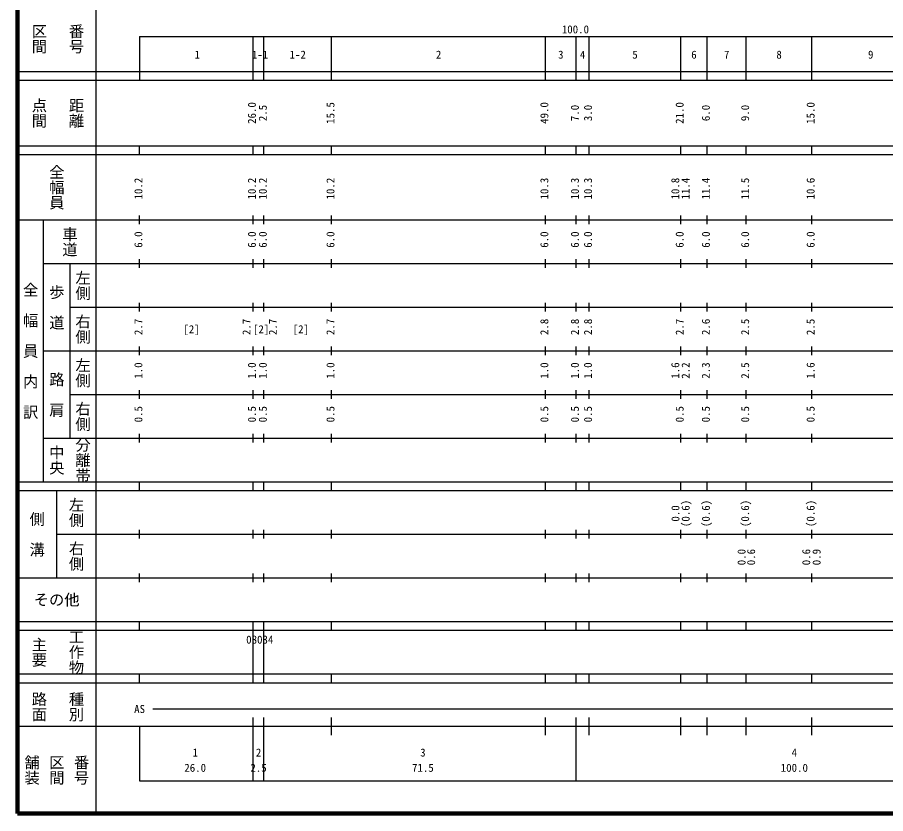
# Model space of a CAD drawing. Units: millimetres on the paper, enlarged 1000 times. Extents: x 40000 to 680000, y 20000 to 380000.
# Drawn here: x 40000 to 238916, y 20000 to 202409 of the extents above; entities that cross this region are included whole.
import ezdxf
from ezdxf.enums import TextEntityAlignment as Align

# ---------------------------------------------------------------- set-up
doc = ezdxf.new("R2010")
doc.units = ezdxf.units.MM
doc.header["$LTSCALE"] = 1000
doc.layers.add('M-TTL', color=2, linetype='Continuous', lineweight=140)
doc.layers.add('M-TTL-BAND', color=7, linetype='Continuous', lineweight=25)
doc.styles.add('@ＭＳ ゴシック', font='')
doc.styles.add('ＭＳ ゴシック', font='')
doc.styles.get('@ＭＳ ゴシック').set_extended_font_data('@MS Gothic')
doc.styles.get('ＭＳ ゴシック').set_extended_font_data('MS Gothic')

msp = doc.modelspace()

# ---------------------------------------------------------------- linework, layer by layer
at = {"layer": 'M-TTL'}
for p, q in [((40000, 380000), (40000, 20000)), ((40000, 20000), (680000, 20000))]:
    msp.add_line(p, q, dxfattribs=at)
at = {"layer": 'M-TTL-BAND'}
for p, q in [((58000, 370000), (58000, 20000)), ((68000, 198000), (579000, 198000)), ((68000, 198000), (68000, 188000)), ((94000, 188000), (94000, 198000)), ((96500, 188000), (96500, 198000)), ((112000, 188000), (112000, 198000)), ((161000, 188000), (161000, 198000)), ((168000, 188000), (168000, 198000)), ((171000, 188000), (171000, 198000)), ((192000, 188000), (192000, 198000)), ((198000, 188000), (198000, 198000)), ((207000, 188000), (207000, 198000)), ((222000, 188000), (222000, 198000)), ((40000, 190000), (579000, 190000)), ((40000, 188000), (579000, 188000)), ((40000, 173000), (579000, 173000)), ((68000, 171000), (68000, 173000)), ((94000, 171000), (94000, 173000)), ((96500, 171000), (96500, 173000)), ((112000, 171000), (112000, 173000)), ((161000, 171000), (161000, 173000)), ((168000, 171000), (168000, 173000)), ((171000, 171000), (171000, 173000)), ((192000, 171000), (192000, 173000)), ((198000, 171000), (198000, 173000)), ((207000, 171000), (207000, 173000)), ((222000, 171000), (222000, 173000)), ((40000, 171000), (579000, 171000)), ((40000, 156000), (579000, 156000)), ((46000, 96000), (46000, 156000)), ((68000, 155000), (68000, 157000)), ((94000, 155000), (94000, 157000)), ((96500, 155000), (96500, 157000)), ((112000, 155000), (112000, 157000)), ((161000, 155000), (161000, 157000)), ((168000, 155000), (168000, 157000)), ((171000, 155000), (171000, 157000)), ((192000, 155000), (192000, 157000)), ((198000, 155000), (198000, 157000)), ((207000, 155000), (207000, 157000)), ((222000, 155000), (222000, 157000)), ((46000, 146000), (579000, 146000)), ((52000, 146000), (52000, 106000)), ((68000, 145000), (68000, 147000)), ((94000, 145000), (94000, 147000)), ((96500, 145000), (96500, 147000)), ((112000, 145000), (112000, 147000)), ((161000, 145000), (161000, 147000)), ((168000, 145000), (168000, 147000)), ((171000, 145000), (171000, 147000)), ((192000, 145000), (192000, 147000)), ((198000, 145000), (198000, 147000)), ((207000, 145000), (207000, 147000)), ((222000, 145000), (222000, 147000)), ((52000, 136000), (579000, 136000)), ((68000, 135000), (68000, 137000)), ((94000, 135000), (94000, 137000)), ((96500, 135000), (96500, 137000)), ((112000, 135000), (112000, 137000)), ((161000, 135000), (161000, 137000)), ((168000, 135000), (168000, 137000)), ((171000, 135000), (171000, 137000)), ((192000, 135000), (192000, 137000)), ((198000, 135000), (198000, 137000)), ((207000, 135000), (207000, 137000)), ((222000, 135000), (222000, 137000)), ((46000, 126000), (579000, 126000)), ((68000, 125000), (68000, 127000)), ((94000, 125000), (94000, 127000)), ((96500, 125000), (96500, 127000)), ((112000, 125000), (112000, 127000)), ((161000, 125000), (161000, 127000)), ((168000, 125000), (168000, 127000)), ((171000, 125000), (171000, 127000)), ((192000, 125000), (192000, 127000)), ((198000, 125000), (198000, 127000)), ((207000, 125000), (207000, 127000)), ((222000, 125000), (222000, 127000)), ((52000, 116000), (579000, 116000)), ((68000, 115000), (68000, 117000)), ((94000, 115000), (94000, 117000)), ((96500, 115000), (96500, 117000)), ((112000, 115000), (112000, 117000)), ((161000, 115000), (161000, 117000)), ((168000, 115000), (168000, 117000)), ((171000, 115000), (171000, 117000)), ((192000, 115000), (192000, 117000)), ((198000, 115000), (198000, 117000)), ((207000, 115000), (207000, 117000)), ((222000, 115000), (222000, 117000)), ((46000, 106000), (579000, 106000)), ((68000, 105000), (68000, 107000)), ((94000, 105000), (94000, 107000)), ((96500, 105000), (96500, 107000)), ((112000, 105000), (112000, 107000)), ((161000, 105000), (161000, 107000)), ((168000, 105000), (168000, 107000)), ((171000, 105000), (171000, 107000)), ((192000, 105000), (192000, 107000)), ((198000, 105000), (198000, 107000)), ((207000, 105000), (207000, 107000)), ((222000, 105000), (222000, 107000)), ((40000, 96000), (579000, 96000)), ((68000, 94000), (68000, 96000)), ((94000, 94000), (94000, 96000)), ((96500, 94000), (96500, 96000)), ((112000, 94000), (112000, 96000)), ((161000, 94000), (161000, 96000)), ((168000, 94000), (168000, 96000)), ((171000, 94000), (171000, 96000)), ((192000, 94000), (192000, 96000)), ((198000, 94000), (198000, 96000)), ((207000, 94000), (207000, 96000)), ((222000, 94000), (222000, 96000)), ((40000, 94000), (579000, 94000)), ((49000, 94000), (49000, 74000)), ((49000, 84000), (579000, 84000)), ((68000, 83000), (68000, 85000)), ((94000, 83000), (94000, 85000)), ((96500, 83000), (96500, 85000)), ((112000, 83000), (112000, 85000)), ((161000, 83000), (161000, 85000)), ((168000, 83000), (168000, 85000)), ((171000, 83000), (171000, 85000)), ((192000, 83000), (192000, 85000)), ((198000, 83000), (198000, 85000)), ((207000, 83000), (207000, 85000)), ((222000, 83000), (222000, 85000)), ((40000, 74000), (579000, 74000)), ((68000, 73000), (68000, 75000)), ((94000, 73000), (94000, 75000)), ((96500, 73000), (96500, 75000)), ((112000, 73000), (112000, 75000)), ((161000, 73000), (161000, 75000)), ((168000, 73000), (168000, 75000)), ((171000, 73000), (171000, 75000)), ((192000, 73000), (192000, 75000)), ((198000, 73000), (198000, 75000)), ((207000, 73000), (207000, 75000)), ((222000, 73000), (222000, 75000)), ((40000, 64000), (579000, 64000)), ((68000, 62000), (68000, 64000)), ((94000, 62000), (94000, 64000)), ((96500, 62000), (96500, 64000)), ((112000, 62000), (112000, 64000)), ((161000, 62000), (161000, 64000)), ((168000, 62000), (168000, 64000)), ((171000, 62000), (171000, 64000)), ((192000, 62000), (192000, 64000)), ((198000, 62000), (198000, 64000)), ((207000, 62000), (207000, 64000)), ((222000, 62000), (222000, 64000)), ((40000, 62000), (579000, 62000)), ((94000, 52000), (94000, 62000)), ((96500, 52000), (96500, 62000)), ((40000, 52000), (579000, 52000)), ((68000, 50000), (68000, 52000)), ((94000, 50000), (94000, 52000)), ((96500, 50000), (96500, 52000)), ((112000, 50000), (112000, 52000)), ((161000, 50000), (161000, 52000)), ((168000, 50000), (168000, 52000)), ((171000, 50000), (171000, 52000)), ((192000, 50000), (192000, 52000)), ((198000, 50000), (198000, 52000)), ((207000, 50000), (207000, 52000)), ((222000, 50000), (222000, 52000)), ((40000, 50000), (579000, 50000)), ((71000, 44000), (495000, 44000)), ((94000, 27500), (94000, 42000)), ((96500, 27500), (96500, 42000)), ((112000, 38000), (112000, 42000)), ((161000, 38000), (161000, 42000)), ((168000, 27500), (168000, 42000)), ((171000, 38000), (171000, 42000)), ((192000, 38000), (192000, 42000)), ((198000, 38000), (198000, 42000)), ((207000, 38000), (207000, 42000)), ((222000, 38000), (222000, 42000)), ((40000, 40000), (579000, 40000)), ((68000, 40000), (68000, 27500)), ((68000, 27500), (579000, 27500))]:
    msp.add_line(p, q, dxfattribs=at)

# ---------------------------------------------------------------- texts
at = {"layer": 'M-TTL-BAND', "style": '@ＭＳ ゴシック'}
for s, p in [('区間', (45000, 197500)), ('番号', (53500, 197500)), ('点間', (45000, 180500)), ('距離', (53500, 180500)), ('全幅員', (49000, 163500)), ('車道', (52000, 151000)), ('左側', (55000, 141000)), ('全\u3000幅\u3000員\u3000内\u3000訳', (43000, 126000)), ('歩\u3000道', (49000, 136000)), ('右側', (55000, 131000)), ('左側', (55000, 121000)), ('路\u3000肩', (49000, 116000)), ('右側', (55000, 111000)), ('分離帯', (55000, 101000)), ('中央', (49000, 101000)), ('左側', (53500, 89000)), ('側\u3000溝', (44500, 84000)), ('右側', (53500, 79000)), ('工作物', (53500, 57000)), ('主要', (45000, 57000)), ('路面', (45000, 44500)), ('種別', (53500, 44500)), ('舗装', (43333, 30000)), ('区間', (49000, 30000)), ('番号', (54667, 30000))]:
    msp.add_text(s, height=2566, rotation=270, dxfattribs=at).set_placement(p, align=Align.MIDDLE_CENTER)
at = {"layer": 'M-TTL-BAND', "style": 'ＭＳ ゴシック'}
for s, p in [('100.0', (167844, 198195)), ('1', (81199, 192405)), ('1-1', (95591, 192405)), ('1-2', (104219, 192405)), ('2', (136500, 192405)), ('3', (164500, 192405)), ('4', (169500, 192405)), ('5', (181500, 192405)), ('6', (195000, 192405)), ('7', (202500, 192405)), ('8', (214500, 192405)), ('9', (235500, 192405)), ('[2]', (79894, 129500)), ('[2]', (95840, 129500)), ('[2]', (104949, 129500)), ('AS', (68000, 42500)), ('1', (80738, 32523)), ('2', (95252, 32523)), ('3', (132905, 32523)), ('4', (218000, 32523)), ('26.0', (80738, 29033)), ('2.5', (95252, 29033)), ('71.5', (132905, 29033)), ('100.0', (218000, 29033))]:
    msp.add_text(s, height=1833, dxfattribs=at).set_placement(p, align=Align.BOTTOM_CENTER)
for s, p in [('26.0', (95186, 180500)), ('2.5', (97686, 180500)), ('15.5', (113186, 180500)), ('49.0', (162186, 180500)), ('7.0', (169186, 180500)), ('3.0', (172186, 180500)), ('21.0', (193186, 180500)), ('6.0', (199186, 180500)), ('9.0', (208186, 180500)), ('15.0', (223186, 180500)), ('10.2', (69186, 163174)), ('10.2', (95186, 163174)), ('10.2', (97686, 163174)), ('10.2', (113186, 163174)), ('10.3', (162186, 163174)), ('10.3', (169186, 163174)), ('10.3', (172186, 163174)), ('10.8', (192186, 163174)), ('11.4', (194556, 163174)), ('11.4', (199186, 163174)), ('11.5', (208186, 163174)), ('10.6', (223186, 163174)), ('6.0', (69186, 151500)), ('6.0', (95186, 151500)), ('6.0', (97686, 151500)), ('6.0', (113186, 151500)), ('6.0', (162186, 151500)), ('6.0', (169186, 151500)), ('6.0', (172186, 151500)), ('6.0', (193186, 151500)), ('6.0', (199186, 151500)), ('6.0', (208186, 151500)), ('6.0', (223186, 151500)), ('2.7', (69186, 131500)), ('2.7', (93955, 131500)), ('2.7', (99989, 131500)), ('2.7', (113186, 131500)), ('2.8', (162186, 131500)), ('2.8', (169186, 131500)), ('2.8', (172186, 131500)), ('2.7', (193186, 131500)), ('2.6', (199186, 131500)), ('2.5', (208186, 131500)), ('2.5', (223186, 131500)), ('1.0', (69186, 121500)), ('1.0', (95186, 121500)), ('1.0', (97686, 121500)), ('1.0', (113186, 121500)), ('1.0', (162186, 121500)), ('1.0', (169186, 121500)), ('1.0', (172186, 121500)), ('1.6', (192186, 121500)), ('2.2', (194556, 121500)), ('2.3', (199186, 121500)), ('2.5', (208186, 121500)), ('1.6', (223186, 121500)), ('0.5', (69186, 111500)), ('0.5', (95186, 111500)), ('0.5', (97686, 111500)), ('0.5', (113186, 111500)), ('0.5', (162186, 111500)), ('0.5', (169186, 111500)), ('0.5', (172186, 111500)), ('0.5', (193186, 111500)), ('0.5', (199186, 111500)), ('0.5', (208186, 111500)), ('0.5', (223186, 111500)), ('(0.6)', (194556, 88764)), ('(0.6)', (199186, 88764)), ('(0.6)', (208186, 88764)), ('(0.6)', (223186, 88764)), ('0.0', (192218, 88764)), ('0.0', (207370, 78764)), ('0.6', (209556, 78764)), ('0.6', (222186, 78764)), ('0.9', (224556, 78764))]:
    msp.add_text(s, height=1833, rotation=90, dxfattribs=at).set_placement(p, align=Align.BOTTOM_CENTER)
msp.add_text('その他', height=2566, dxfattribs=at).set_placement((49000, 69000), align=Align.MIDDLE_CENTER)
msp.add_text('08034', height=1833, dxfattribs=at).set_placement((92418, 58405), align=Align.BOTTOM_LEFT)

doc.saveas('drawing.dxf')
